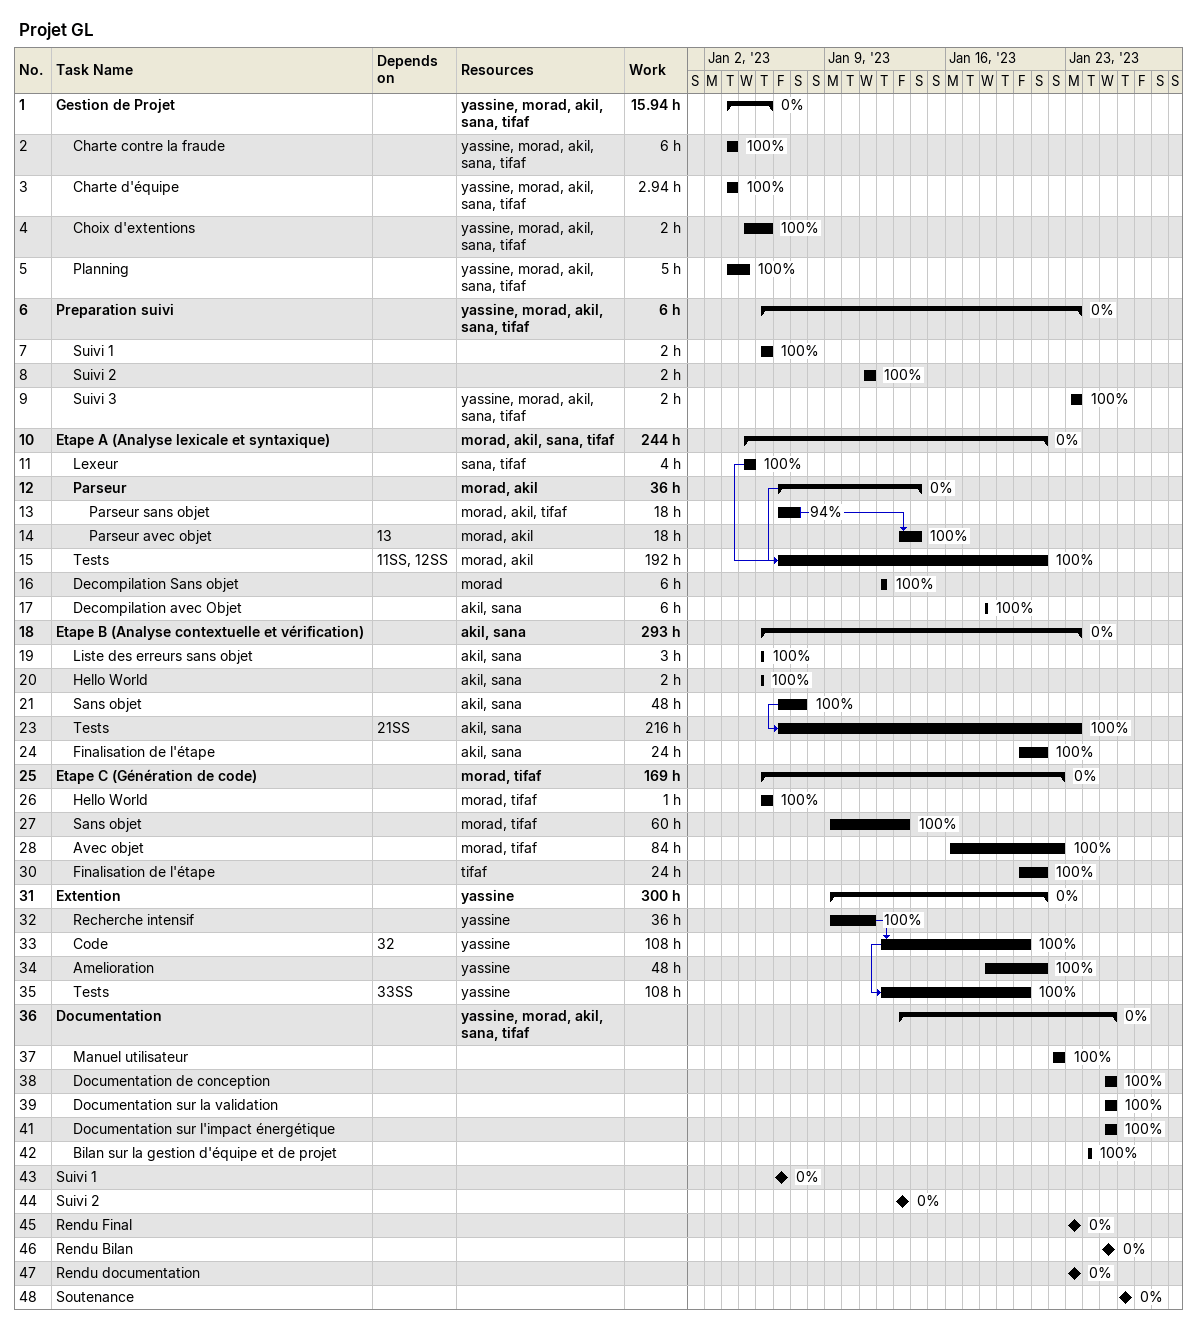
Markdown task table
Projet GL

| ID | Level | Task | Start | Finish | Predecessors | Resources | % complete | Work (h) |
|---|---|---|---|---|---|---|---|---|
| 1 | 1 | **Gestion de Projet** | 2023-01-03 | 2023-01-05 |  | yassine, morad, akil, sana, tifaf | 0 | 15.94 |
| 2 | 2 | Charte contre la fraude | 2023-01-03 | 2023-01-03 |  | yassine, morad, akil, sana, tifaf | 100 | 6 |
| 3 | 2 | Charte d'équipe | 2023-01-03 | 2023-01-03 |  | yassine, morad, akil, sana, tifaf | 100 | 2.94 |
| 4 | 2 | Choix d'extentions | 2023-01-04 | 2023-01-05 |  | yassine, morad, akil, sana, tifaf | 100 | 2 |
| 5 | 2 | Planning | 2023-01-03 | 2023-01-04 |  | yassine, morad, akil, sana, tifaf | 100 | 5 |
| 6 | 1 | **Preparation suivi** | 2023-01-05 | 2023-01-23 |  | yassine, morad, akil, sana, tifaf | 0 | 6 |
| 7 | 2 | Suivi 1 | 2023-01-05 | 2023-01-05 |  |  | 100 | 2 |
| 8 | 2 | Suivi 2 | 2023-01-11 | 2023-01-11 |  |  | 100 | 2 |
| 9 | 2 | Suivi 3 | 2023-01-23 | 2023-01-23 |  | yassine, morad, akil, sana, tifaf | 100 | 2 |
| 10 | 1 | **Etape A (Analyse lexicale et syntaxique)** | 2023-01-04 | 2023-01-21 |  | morad, akil, sana, tifaf | 0 | 244 |
| 11 | 2 | Lexeur | 2023-01-04 | 2023-01-04 |  | sana, tifaf | 100 | 4 |
| 12 | 2 | **Parseur** | 2023-01-06 | 2023-01-14 |  | morad, akil | 0 | 36 |
| 13 | 3 | Parseur sans objet | 2023-01-06 | 2023-01-07 |  | morad, akil, tifaf | 94 | 18 |
| 14 | 3 | Parseur avec objet | 2023-01-13 | 2023-01-14 | 13 | morad, akil | 100 | 18 |
| 15 | 2 | Tests | 2023-01-06 | 2023-01-21 | 11SS, 12SS | morad, akil | 100 | 192 |
| 16 | 2 | Decompilation Sans objet | 2023-01-12 | 2023-01-12 |  | morad | 100 | 6 |
| 17 | 2 | Decompilation avec Objet | 2023-01-18 | 2023-01-18 |  | akil, sana | 100 | 6 |
| 18 | 1 | **Etape B (Analyse contextuelle et vérification)** | 2023-01-05 | 2023-01-23 |  | akil, sana | 0 | 293 |
| 19 | 2 | Liste des erreurs sans objet | 2023-01-05 | 2023-01-05 |  | akil, sana | 100 | 3 |
| 20 | 2 | Hello World | 2023-01-05 | 2023-01-05 |  | akil, sana | 100 | 2 |
| 21 | 2 | Sans objet | 2023-01-06 | 2023-01-07 |  | akil, sana | 100 | 48 |
| 23 | 2 | Tests | 2023-01-06 | 2023-01-23 | 21SS | akil, sana | 100 | 216 |
| 24 | 2 | Finalisation de l'étape | 2023-01-20 | 2023-01-21 |  | akil, sana | 100 | 24 |
| 25 | 1 | **Etape C (Génération de code)** | 2023-01-05 | 2023-01-22 |  | morad, tifaf | 0 | 169 |
| 26 | 2 | Hello World | 2023-01-05 | 2023-01-05 |  | morad, tifaf | 100 | 1 |
| 27 | 2 | Sans objet | 2023-01-09 | 2023-01-13 |  | morad, tifaf | 100 | 60 |
| 28 | 2 | Avec objet | 2023-01-16 | 2023-01-22 |  | morad, tifaf | 100 | 84 |
| 30 | 2 | Finalisation de l'étape | 2023-01-20 | 2023-01-21 |  | tifaf | 100 | 24 |
| 31 | 1 | **Extention** | 2023-01-09 | 2023-01-21 |  | yassine | 0 | 300 |
| 32 | 2 | Recherche intensif | 2023-01-09 | 2023-01-11 |  | yassine | 100 | 36 |
| 33 | 2 | Code | 2023-01-12 | 2023-01-20 | 32 | yassine | 100 | 108 |
| 34 | 2 | Amelioration | 2023-01-18 | 2023-01-21 |  | yassine | 100 | 48 |
| 35 | 2 | Tests | 2023-01-12 | 2023-01-20 | 33SS | yassine | 100 | 108 |
| 36 | 1 | **Documentation** | 2023-01-13 | 2023-01-25 |  | yassine, morad, akil, sana, tifaf | 0 |  |
| 37 | 2 | Manuel utilisateur | 2023-01-22 | 2023-01-22 |  |  | 100 |  |
| 38 | 2 | Documentation de conception | 2023-01-25 | 2023-01-25 |  |  | 100 |  |
| 39 | 2 | Documentation sur la validation | 2023-01-25 | 2023-01-25 |  |  | 100 |  |
| 41 | 2 | Documentation sur l'impact énergétique | 2023-01-25 | 2023-01-25 |  |  | 100 |  |
| 42 | 2 | Bilan sur la gestion d'équipe et de projet | 2023-01-24 | 2023-01-24 |  |  | 100 |  |
| 43 | 1 | Suivi 1 (milestone) | 2023-01-06 | 2023-01-06 |  |  | 0 |  |
| 44 | 1 | Suivi 2 (milestone) | 2023-01-13 | 2023-01-13 |  |  | 0 |  |
| 45 | 1 | Rendu Final (milestone) | 2023-01-23 | 2023-01-23 |  |  | 0 |  |
| 46 | 1 | Rendu Bilan (milestone) | 2023-01-25 | 2023-01-25 |  |  | 0 |  |
| 47 | 1 | Rendu documentation (milestone) | 2023-01-23 | 2023-01-23 |  |  | 0 |  |
| 48 | 1 | Soutenance (milestone) | 2023-01-26 | 2023-01-26 |  |  | 0 |  |
